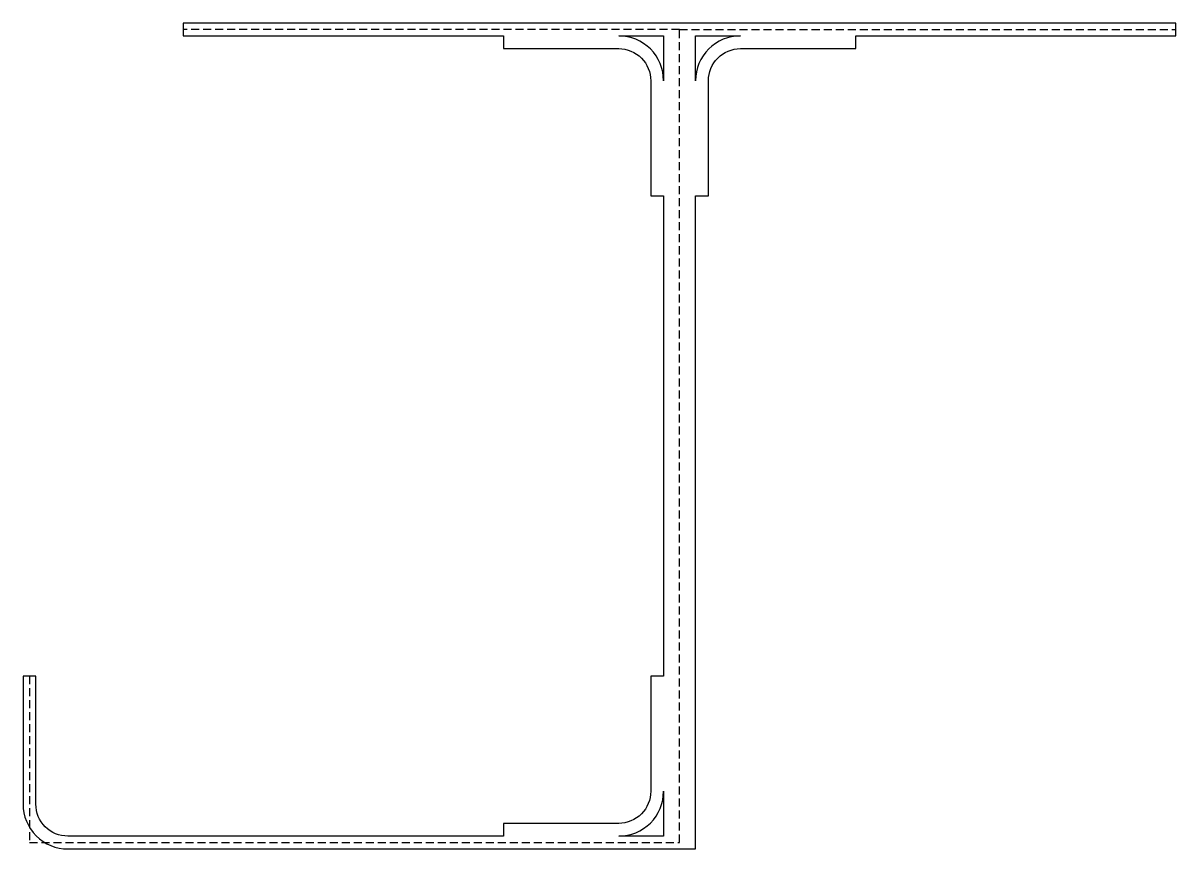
# Model space of a CAD drawing. Header units: millimetres. Extents: x 0 to 72, y 0 to 51.6.
import ezdxf

# ---------------------------------------------------------------- set-up
doc = ezdxf.new("R2010")
doc.units = ezdxf.units.MM
doc.linetypes.add('DASHED', pattern=[0.75, 0.5, -0.25])
doc.layers.get('0').update_dxf_attribs({"linetype": 'CONTINUOUS'})

msp = doc.modelspace()

# ---------------------------------------------------------------- linework, layer by layer
at = {"linetype": 'DASHED'}
for p, q in [((41, 51.2), (10, 51.2)), ((41, 0.4), (41, 51.2)), ((41, 51.2), (72, 51.2)), ((0.4, 10.8), (0.4, 0.4)), ((0.4, 0.4), (41, 0.4))]:
    msp.add_line(p, q, dxfattribs=at)
for points in [[(0.8, 2.8), (0.8, 10.8), (0, 10.8), (0, 2.8, 0.414214), (2.8, 0), (42, 0), (42, 40.8), (42.8, 40.8), (42.8, 48, -0.414214), (44.8, 50), (52, 50), (52, 50.8), (72, 50.8), (72, 51.6), (10, 51.6), (10, 50.8), (30, 50.8), (30, 50), (37.2, 50, -0.414214), (39.2, 48), (39.2, 40.8), (40, 40.8), (40, 10.8), (39.2, 10.8), (39.2, 3.6, -0.414214), (37.2, 1.6), (30, 1.6), (30, 0.8), (2.8, 0.8, -0.414214)], [(37.2, 50.8), (40, 50.8), (40, 48, 0.414214)], [(42, 50.8), (44.8, 50.8, 0.414214), (42, 48)], [(40, 0.8), (37.2, 0.8, 0.414214), (40, 3.6)]]:
    msp.add_lwpolyline(points, format="xyb", close=True)

doc.saveas('drawing.dxf')
